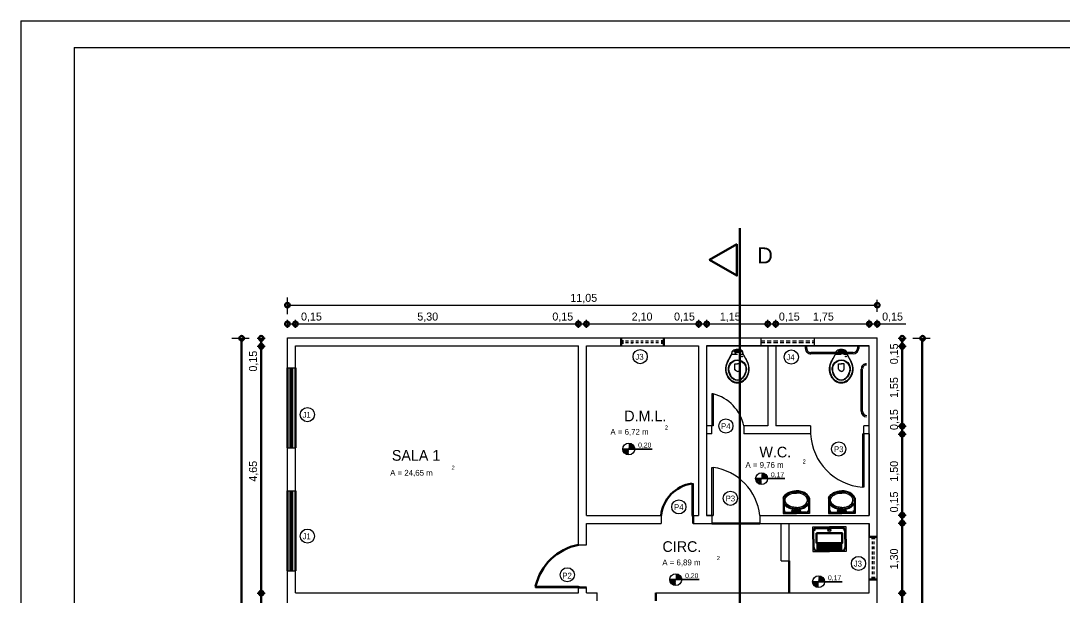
# Model space of a CAD drawing. Header units: millimetres. Extents: x 316 to 429, y 133 to 186.
# Drawn here: x 315.6 to 354.69, y 164.21 to 185.83 of the extents above; entities that cross this region are included whole.
import ezdxf

# ---------------------------------------------------------------- set-up
doc = ezdxf.new("R2010")
doc.units = ezdxf.units.MM
doc.linetypes.add('ACAD_ISO04W100', pattern=[30, 24, -3, 0, -3])
doc.layers.add('situacao', color=7, linetype='Continuous')
doc.layers.add('SOCIAL', color=7, linetype='Continuous')

msp = doc.modelspace()

# ---------------------------------------------------------------- hatches: boundary and pattern name
h = msp.add_hatch()
h.set_pattern_fill('AR-SAND', color=5, scale=0.000336, style=0)
h.set_pattern_definition([(37.5, (-231.929867, 25.737104), (-0.00053761052, 0.01644428477), [0, -0.012972288, 0, -0.01450848, 0, -0.0138684]), (7.5, (-231.929867, 25.737104), (0.0151039823, 0.0240853234), [0, -0.006998208, 0, -0.011692128, 0, -0.00448056]), (327.5, (-231.940364, 25.737104), (0.02657734364, 4.82894e-05), [0, -0.0042672, 0, -0.01536192, 0, -0.02005584]), (317.5, (-231.940364, 25.737104), (0.0256554968, 0.0074904253), [0, -0.0021336, 0, -0.010070592, 0, -0.01152144])])
h.paths.add_polyline_path([(338.155, 169.764, 0.414214), (338.378, 169.541), (338.378, 169.764)])
h.paths.add_polyline_path([(338.378, 169.988), (338.378, 169.764), (338.601, 169.764, 0.414214)])
h = msp.add_hatch()
h.set_pattern_fill('AR-SAND', scale=0.000504, style=0)
h.set_pattern_definition([(37.5, (-231.929867, 25.737104), (-0.0008064158, 0.02466642716), [0, -0.019458432, 0, -0.02176272, 0, -0.0208026]), (7.5, (-231.929867, 25.737104), (0.0226559735, 0.036127985), [0, -0.010497312, 0, -0.017538192, 0, -0.00672084]), (327.5, (-231.945613, 25.737104), (0.03986601546, 7.24341e-05), [0, -0.0064008, 0, -0.02304288, 0, -0.03008376]), (317.5, (-231.945613, 25.737104), (0.0384832452, 0.0112356379), [0, -0.0032004, 0, -0.015105888, 0, -0.01728216])])
h.paths.add_polyline_path([(338.155, 169.764, 0.414214), (338.378, 169.541), (338.378, 169.764)])
h.paths.add_polyline_path([(338.378, 169.988), (338.378, 169.764), (338.601, 169.764, 0.414214)])
h = msp.add_hatch()
h.set_pattern_fill('AR-SAND', scale=0.00504, style=0)
h.set_pattern_definition([(37.5, (-231.92987, 25.7371), (-0.00806416, 0.24666427), [0, -0.19458432, 0, -0.2176272, 0, -0.208026]), (7.5, (-231.92987, 25.7371), (0.22655973, 0.36127985), [0, -0.10497312, 0, -0.17538192, 0, -0.0672084]), (327.5, (-232.08733, 25.7371), (0.398660155, 0.00072434), [0, -0.064008, 0, -0.2304288, 0, -0.3008376]), (317.5, (-232.08733, 25.7371), (0.38483245, 0.11235638), [0, -0.032004, 0, -0.15105888, 0, -0.1728216])])
h.paths.add_polyline_path([(338.155, 169.764, 0.414214), (338.378, 169.541), (338.378, 169.764)])
h.paths.add_polyline_path([(338.378, 169.988), (338.378, 169.764), (338.601, 169.764, 0.414214)])
h = msp.add_hatch()
h.set_pattern_fill('AR-SAND', color=5, scale=0.000336, angle=360, style=0)
h.set_pattern_definition([(37.5, (-226.95371, 24.62561), (-0.00053761052, 0.01644428477), [0, -0.012972288, 0, -0.01450848, 0, -0.0138684]), (7.5, (-226.95371, 24.62561), (0.0151039823, 0.0240853234), [0, -0.006998208, 0, -0.011692128, 0, -0.00448056]), (327.5, (-226.964207, 24.62561), (0.02657734364, 4.82894e-05), [0, -0.0042672, 0, -0.01536192, 0, -0.02005584]), (317.5, (-226.964207, 24.62561), (0.0256554968, 0.0074904253), [0, -0.0021336, 0, -0.010070592, 0, -0.01152144])])
h.paths.add_polyline_path([(343.131, 168.653, 0.414214), (343.354, 168.429), (343.354, 168.653)])
h.paths.add_polyline_path([(343.354, 168.876), (343.354, 168.653), (343.578, 168.653, 0.414214)])
h = msp.add_hatch()
h.set_pattern_fill('AR-SAND', scale=0.000504, angle=360, style=0)
h.set_pattern_definition([(37.5, (-226.95371, 24.62561), (-0.0008064158, 0.02466642716), [0, -0.019458432, 0, -0.02176272, 0, -0.0208026]), (7.5, (-226.95371, 24.62561), (0.0226559735, 0.036127985), [0, -0.010497312, 0, -0.017538192, 0, -0.00672084]), (327.5, (-226.969456, 24.62561), (0.03986601546, 7.24341e-05), [0, -0.0064008, 0, -0.02304288, 0, -0.03008376]), (317.5, (-226.969456, 24.62561), (0.0384832452, 0.0112356379), [0, -0.0032004, 0, -0.015105888, 0, -0.01728216])])
h.paths.add_polyline_path([(343.131, 168.653, 0.414214), (343.354, 168.429), (343.354, 168.653)])
h.paths.add_polyline_path([(343.354, 168.876), (343.354, 168.653), (343.578, 168.653, 0.414214)])
h = msp.add_hatch()
h.set_pattern_fill('AR-SAND', scale=0.00504, angle=360, style=0)
h.set_pattern_definition([(37.5, (-226.9537, 24.6256), (-0.00806416, 0.24666427), [0, -0.19458432, 0, -0.2176272, 0, -0.208026]), (7.5, (-226.9537, 24.6256), (0.22655973, 0.36127985), [0, -0.10497312, 0, -0.17538192, 0, -0.0672084]), (327.5, (-227.11117, 24.6256), (0.398660155, 0.00072434), [0, -0.064008, 0, -0.2304288, 0, -0.3008376]), (317.5, (-227.11117, 24.6256), (0.38483245, 0.11235638), [0, -0.032004, 0, -0.15105888, 0, -0.1728216])])
h.paths.add_polyline_path([(343.131, 168.653, 0.414214), (343.354, 168.429), (343.354, 168.653)])
h.paths.add_polyline_path([(343.354, 168.876), (343.354, 168.653), (343.578, 168.653, 0.414214)])
h = msp.add_hatch()
h.set_pattern_fill('AR-SAND', scale=0.00504, style=0)
h.set_pattern_definition([(37.5, (-230.16852, 20.83887), (-0.00806416, 0.24666427), [0, -0.19458432, 0, -0.2176272, 0, -0.208026]), (7.5, (-230.16852, 20.83887), (0.22655973, 0.36127985), [0, -0.10497312, 0, -0.17538192, 0, -0.0672084]), (327.5, (-230.32598, 20.83887), (0.398660155, 0.00072434), [0, -0.064008, 0, -0.2304288, 0, -0.3008376]), (317.5, (-230.326, 20.83887), (0.38483245, 0.11235638), [0, -0.032004, 0, -0.15105888, 0, -0.1728216])])
h.paths.add_polyline_path([(339.916, 164.866, 0.414214), (340.139, 164.643), (340.139, 164.866)])
h.paths.add_polyline_path([(340.139, 165.089), (340.139, 164.866), (340.363, 164.866, 0.414214)])
h = msp.add_hatch()
h.set_pattern_fill('AR-SAND', scale=0.000504, style=0)
h.set_pattern_definition([(37.5, (-230.168525, 20.838873), (-0.0008064158, 0.02466642716), [0, -0.019458432, 0, -0.02176272, 0, -0.0208026]), (7.5, (-230.168525, 20.838873), (0.0226559735, 0.036127985), [0, -0.010497312, 0, -0.017538192, 0, -0.00672084]), (327.5, (-230.18427, 20.838873), (0.03986601546, 7.24341e-05), [0, -0.0064008, 0, -0.02304288, 0, -0.03008376]), (317.5, (-230.18427, 20.838873), (0.0384832452, 0.0112356379), [0, -0.0032004, 0, -0.015105888, 0, -0.01728216])])
h.paths.add_polyline_path([(339.916, 164.866, 0.414214), (340.139, 164.643), (340.139, 164.866)])
h.paths.add_polyline_path([(340.139, 165.089), (340.139, 164.866), (340.363, 164.866, 0.414214)])
h = msp.add_hatch()
h.set_pattern_fill('AR-SAND', color=5, scale=0.000336, style=0)
h.set_pattern_definition([(37.5, (-230.168525, 20.838873), (-0.00053761052, 0.01644428477), [0, -0.012972288, 0, -0.01450848, 0, -0.0138684]), (7.5, (-230.168525, 20.838873), (0.0151039823, 0.0240853234), [0, -0.006998208, 0, -0.011692128, 0, -0.00448056]), (327.5, (-230.179022, 20.838873), (0.02657734364, 4.82894e-05), [0, -0.0042672, 0, -0.01536192, 0, -0.02005584]), (317.5, (-230.179022, 20.838873), (0.0256554968, 0.0074904253), [0, -0.0021336, 0, -0.010070592, 0, -0.01152144])])
h.paths.add_polyline_path([(339.916, 164.866, 0.414214), (340.139, 164.643), (340.139, 164.866)])
h.paths.add_polyline_path([(340.139, 165.089), (340.139, 164.866), (340.363, 164.866, 0.414214)])
h = msp.add_hatch()
h.set_pattern_fill('AR-SAND', color=5, scale=0.000336, style=0)
h.set_pattern_definition([(37.5, (-224.81557, 20.760406), (-0.00053761052, 0.01644428477), [0, -0.012972288, 0, -0.01450848, 0, -0.0138684]), (7.5, (-224.81557, 20.760406), (0.0151039823, 0.0240853234), [0, -0.006998208, 0, -0.011692128, 0, -0.00448056]), (327.5, (-224.826067, 20.760406), (0.02657734364, 4.82894e-05), [0, -0.0042672, 0, -0.01536192, 0, -0.02005584]), (317.5, (-224.826067, 20.760406), (0.0256554968, 0.0074904253), [0, -0.0021336, 0, -0.010070592, 0, -0.01152144])])
h.paths.add_polyline_path([(345.269, 164.788, 0.414214), (345.492, 164.564), (345.492, 164.788)])
h.paths.add_polyline_path([(345.492, 165.011), (345.492, 164.788), (345.716, 164.788, 0.414214)])
h = msp.add_hatch()
h.set_pattern_fill('AR-SAND', scale=0.000504, style=0)
h.set_pattern_definition([(37.5, (-224.81557, 20.760406), (-0.0008064158, 0.02466642716), [0, -0.019458432, 0, -0.02176272, 0, -0.0208026]), (7.5, (-224.81557, 20.760406), (0.0226559735, 0.036127985), [0, -0.010497312, 0, -0.017538192, 0, -0.00672084]), (327.5, (-224.831316, 20.760406), (0.03986601546, 7.24341e-05), [0, -0.0064008, 0, -0.02304288, 0, -0.03008376]), (317.5, (-224.831316, 20.760406), (0.0384832452, 0.0112356379), [0, -0.0032004, 0, -0.015105888, 0, -0.01728216])])
h.paths.add_polyline_path([(345.269, 164.788, 0.414214), (345.492, 164.564), (345.492, 164.788)])
h.paths.add_polyline_path([(345.492, 165.011), (345.492, 164.788), (345.716, 164.788, 0.414214)])
h = msp.add_hatch()
h.set_pattern_fill('AR-SAND', scale=0.00504, style=0)
h.set_pattern_definition([(37.5, (-224.81557, 20.7604), (-0.00806416, 0.24666427), [0, -0.19458432, 0, -0.2176272, 0, -0.208026]), (7.5, (-224.81557, 20.7604), (0.22655973, 0.36127985), [0, -0.10497312, 0, -0.17538192, 0, -0.0672084]), (327.5, (-224.97303, 20.7604), (0.398660155, 0.00072434), [0, -0.064008, 0, -0.2304288, 0, -0.3008376]), (317.5, (-224.97303, 20.7604), (0.38483245, 0.11235638), [0, -0.032004, 0, -0.15105888, 0, -0.1728216])])
h.paths.add_polyline_path([(345.269, 164.788, 0.414214), (345.492, 164.564), (345.492, 164.788)])
h.paths.add_polyline_path([(345.492, 165.011), (345.492, 164.788), (345.716, 164.788, 0.414214)])

# ---------------------------------------------------------------- linework, layer by layer
at = {"color": 6, "linetype": 'Continuous', "lineweight": 70}
msp.add_line((342.536, 175.705), (342.536, 178.044), dxfattribs=at)
at = {"color": 1, "linetype": 'ACAD_ISO04W100', "lineweight": 100}
msp.add_line((342.536, 175.705), (342.536, 142.815), dxfattribs=at)
at = {"color": 1}
for p, q in [((325.59, 174.826), (325.59, 175.452)), ((325.59, 175.161), (336.79, 175.161)), ((336.79, 175.161), (347.69, 175.161)), ((347.69, 174.907), (347.69, 175.36)), ((325.59, 174.305), (325.59, 174.605)), ((325.59, 174.455), (336.79, 174.455)), ((325.89, 174.305), (325.89, 174.605)), ((336.49, 174.305), (336.49, 174.605)), ((336.79, 174.305), (336.79, 174.605)), ((336.79, 174.455), (348.756, 174.455)), ((341, 174.305), (341, 174.605)), ((341.3, 174.305), (341.3, 174.605)), ((343.585, 174.305), (343.585, 174.605)), ((343.885, 174.305), (343.885, 174.605)), ((347.39, 174.305), (347.39, 174.605)), ((347.69, 174.305), (347.69, 174.605)), ((323.511, 173.917), (324.155, 173.917)), ((324.458, 173.917), (324.758, 173.917)), ((324.458, 173.617), (324.758, 173.617)), ((344.999, 173.537), (344.999, 173.633)), ((345.049, 173.537), (345.049, 173.633)), ((346.949, 173.633), (346.949, 173.537)), ((346.999, 173.633), (346.999, 173.537)), ((347.69, 171.573), (347.69, 173.933)), ((348.474, 173.917), (348.774, 173.917)), ((348.474, 173.617), (348.774, 173.617)), ((349.025, 173.917), (349.669, 173.917)), ((346.783, 173.387), (345.199, 173.387)), ((346.783, 173.337), (345.199, 173.337)), ((347.092, 171.182), (347.092, 172.766)), ((347.142, 171.182), (347.142, 172.766)), ((348.474, 170.62), (348.774, 170.62)), ((348.474, 170.32), (348.774, 170.32)), ((344.159, 167.918), (344.159, 167.345)), ((344.163, 167.918), (344.163, 167.345)), ((344.192, 167.918), (344.192, 167.459)), ((344.196, 167.918), (344.196, 167.459)), ((345.114, 167.918), (345.114, 167.459)), ((345.118, 167.918), (345.118, 167.459)), ((345.147, 167.918), (345.147, 167.345)), ((345.151, 167.918), (345.151, 167.345)), ((345.865, 167.918), (345.865, 167.345)), ((345.868, 167.918), (345.868, 167.345)), ((345.897, 167.918), (345.897, 167.459)), ((345.901, 167.918), (345.901, 167.459)), ((346.819, 167.918), (346.819, 167.459)), ((346.823, 167.918), (346.823, 167.459)), ((346.852, 167.918), (346.852, 167.345)), ((346.856, 167.918), (346.856, 167.345)), ((344.159, 167.345), (344.655, 167.345)), ((344.163, 167.345), (344.659, 167.345)), ((344.274, 167.394), (344.655, 167.394)), ((344.274, 167.377), (344.655, 167.377)), ((344.274, 167.361), (344.655, 167.361)), ((344.278, 167.394), (344.659, 167.394)), ((344.278, 167.378), (344.659, 167.378)), ((344.278, 167.361), (344.659, 167.361)), ((345.032, 167.394), (344.651, 167.394)), ((345.032, 167.377), (344.651, 167.377)), ((345.032, 167.361), (344.651, 167.361)), ((345.147, 167.345), (344.651, 167.345)), ((345.036, 167.394), (344.655, 167.394)), ((345.036, 167.378), (344.655, 167.378)), ((345.036, 167.361), (344.655, 167.361)), ((345.151, 167.345), (344.655, 167.345)), ((345.865, 167.345), (346.36, 167.345)), ((345.868, 167.345), (346.364, 167.345)), ((345.979, 167.394), (346.36, 167.394)), ((345.979, 167.377), (346.36, 167.377)), ((345.979, 167.361), (346.36, 167.361)), ((345.983, 167.394), (346.364, 167.394)), ((345.983, 167.378), (346.364, 167.378)), ((345.983, 167.361), (346.364, 167.361)), ((346.738, 167.394), (346.357, 167.394)), ((346.738, 167.377), (346.357, 167.377)), ((346.738, 167.361), (346.357, 167.361)), ((346.852, 167.345), (346.357, 167.345)), ((346.741, 167.394), (346.36, 167.394)), ((346.741, 167.378), (346.36, 167.378)), ((346.741, 167.361), (346.36, 167.361)), ((346.856, 167.345), (346.36, 167.345)), ((348.474, 167.284), (348.774, 167.284)), ((348.474, 166.984), (348.774, 166.984)), ((345.272, 166.384), (345.272, 166.846)), ((345.272, 166.846), (345.899, 166.846)), ((345.276, 166.384), (345.276, 166.846)), ((345.276, 166.846), (345.903, 166.846)), ((345.313, 166.382), (345.313, 166.701)), ((345.318, 166.384), (345.318, 166.701)), ((345.417, 166.825), (345.899, 166.825)), ((345.417, 166.804), (345.899, 166.804)), ((345.417, 166.783), (345.899, 166.783)), ((345.422, 166.825), (345.903, 166.825)), ((345.422, 166.804), (345.903, 166.804)), ((345.422, 166.783), (345.903, 166.783)), ((346.521, 166.846), (345.894, 166.846)), ((346.376, 166.825), (345.894, 166.825)), ((346.376, 166.804), (345.894, 166.804)), ((346.376, 166.783), (345.894, 166.783)), ((346.526, 166.846), (345.899, 166.846)), ((346.381, 166.825), (345.899, 166.825)), ((346.381, 166.804), (345.899, 166.804)), ((346.381, 166.783), (345.899, 166.783)), ((346.48, 166.384), (346.48, 166.701)), ((346.484, 166.382), (346.484, 166.701)), ((346.521, 166.384), (346.521, 166.846)), ((346.526, 166.384), (346.526, 166.846)), ((345.272, 166.384), (345.272, 165.922)), ((345.276, 166.384), (345.276, 165.922)), ((345.313, 166.385), (345.313, 166.067)), ((345.318, 166.384), (345.318, 166.067)), ((345.417, 166.186), (345.899, 166.186)), ((345.417, 166.159), (345.899, 166.159)), ((345.422, 166.186), (345.903, 166.186)), ((345.422, 166.159), (345.903, 166.159)), ((346.376, 166.186), (345.894, 166.186)), ((346.376, 166.159), (345.894, 166.159)), ((346.381, 166.159), (345.899, 166.159)), ((346.48, 166.384), (346.48, 166.067)), ((346.484, 166.385), (346.484, 166.067)), ((346.521, 166.384), (346.521, 165.922)), ((346.526, 166.384), (346.526, 165.922)), ((345.272, 165.922), (345.899, 165.922)), ((345.276, 165.922), (345.903, 165.922)), ((345.417, 166.126), (345.899, 166.126)), ((345.417, 166.1), (345.899, 166.1)), ((345.417, 166.07), (345.899, 166.07)), ((345.417, 166.043), (345.899, 166.043)), ((345.417, 166.011), (345.899, 166.011)), ((345.417, 165.984), (345.899, 165.984)), ((345.417, 165.963), (345.899, 165.963)), ((345.417, 165.942), (345.899, 165.942)), ((345.422, 166.127), (345.903, 166.127)), ((345.422, 166.1), (345.903, 166.1)), ((345.422, 166.07), (345.903, 166.07)), ((345.422, 166.043), (345.903, 166.043)), ((345.422, 166.011), (345.903, 166.011)), ((345.422, 165.984), (345.903, 165.984)), ((345.422, 165.963), (345.903, 165.963)), ((345.422, 165.942), (345.903, 165.942)), ((346.376, 166.126), (345.894, 166.126)), ((346.376, 166.1), (345.894, 166.1)), ((346.376, 166.07), (345.894, 166.07)), ((346.376, 166.043), (345.894, 166.043)), ((346.376, 166.011), (345.894, 166.011)), ((346.376, 165.984), (345.894, 165.984)), ((346.376, 165.963), (345.894, 165.963)), ((346.376, 165.942), (345.894, 165.942)), ((346.521, 165.922), (345.894, 165.922)), ((346.381, 166.1), (345.899, 166.1)), ((346.381, 166.043), (345.899, 166.043)), ((346.381, 165.984), (345.899, 165.984)), ((346.381, 165.963), (345.899, 165.963)), ((346.381, 165.942), (345.899, 165.942)), ((346.526, 165.922), (345.899, 165.922)), ((324.458, 164.358), (324.758, 164.358)), ((348.474, 164.358), (348.774, 164.358))]:
    msp.add_line(p, q, dxfattribs=at)
at = {"color": 1, "linetype": 'Continuous', "lineweight": 100}
for p, q in [((323.864, 173.917), (323.864, 144.973)), ((324.608, 173.917), (324.608, 144.973)), ((348.624, 173.917), (348.624, 144.973)), ((349.378, 173.917), (349.378, 144.973)), ((325.59, 172.813), (325.59, 169.813)), ((325.89, 172.813), (325.89, 169.813)), ((325.59, 168.193), (325.59, 165.193)), ((325.89, 168.193), (325.89, 165.193)), ((341.49, 166.973), (343.29, 166.973)), ((344.39, 165.573), (344.39, 164.373))]:
    msp.add_line(p, q, dxfattribs=at)
at = {"color": 5}
for p, q in [((325.59, 173.933), (338.09, 173.933)), ((325.59, 172.813), (325.59, 173.933)), ((325.89, 172.813), (325.89, 173.633)), ((325.89, 173.633), (336.49, 173.633)), ((325.89, 172.813), (325.89, 173.633)), ((336.49, 173.063), (336.49, 173.633)), ((336.49, 166.173), (336.49, 173.633)), ((336.79, 173.063), (336.79, 173.633)), ((336.79, 173.633), (338.09, 173.633)), ((336.79, 167.273), (336.79, 173.633)), ((338.09, 173.933), (347.69, 173.933)), ((338.09, 173.633), (340.99, 173.633)), ((340.99, 173.633), (340.99, 170.333)), ((347.39, 173.633), (341.29, 173.633)), ((343.59, 173.633), (341.29, 173.633)), ((341.29, 173.633), (341.29, 170.333)), ((341.29, 173.633), (347.39, 173.633)), ((343.33, 173.933), (343.33, 173.633)), ((345.33, 173.933), (345.33, 173.633)), ((347.39, 167.273), (347.39, 173.633)), ((347.69, 167.573), (347.69, 173.933)), ((325.59, 172.813), (325.89, 172.813)), ((340.99, 170.333), (340.99, 167.273)), ((341.29, 170.333), (341.29, 167.273)), ((347.39, 170.333), (347.39, 167.273)), ((325.59, 169.813), (325.89, 169.813)), ((325.59, 168.193), (325.59, 169.813)), ((325.89, 168.193), (325.89, 169.813)), ((347.69, 166.473), (347.69, 169.315)), ((336.49, 168.418), (336.49, 169.163)), ((336.79, 168.418), (336.79, 169.163)), ((325.59, 168.193), (325.89, 168.193)), ((347.39, 167.273), (347.39, 167.573)), ((336.79, 167.273), (339.59, 167.273)), ((336.79, 166.973), (339.59, 166.973)), ((336.79, 166.173), (336.79, 166.973)), ((339.59, 167.273), (339.59, 166.973)), ((340.79, 167.273), (340.99, 167.273)), ((340.79, 166.973), (341.49, 166.973)), ((341.49, 167.273), (341.29, 167.273)), ((341.29, 167.273), (341.49, 167.273)), ((341.29, 167.273), (341.54, 167.273)), ((341.49, 167.273), (341.49, 166.973)), ((343.29, 167.273), (343.29, 166.973)), ((343.29, 167.273), (347.39, 167.273)), ((343.29, 166.973), (344.39, 166.973)), ((344.39, 166.973), (347.39, 166.973)), ((347.39, 166.473), (347.39, 166.973)), ((347.39, 166.473), (347.39, 166.973)), ((347.39, 166.973), (347.39, 166.473)), ((347.39, 166.473), (347.39, 166.973)), ((336.49, 166.173), (336.79, 166.173)), ((347.39, 164.661), (347.39, 166.473)), ((347.69, 164.661), (347.69, 166.473)), ((325.59, 165.193), (325.89, 165.193)), ((325.59, 163.263), (325.59, 165.193)), ((325.89, 164.373), (325.89, 165.193)), ((336.49, 164.373), (336.49, 164.573)), ((336.49, 164.373), (336.49, 164.573)), ((336.79, 164.373), (336.79, 164.573)), ((336.79, 164.373), (336.79, 164.573)), ((347.39, 164.373), (347.39, 164.873)), ((347.39, 164.373), (347.39, 164.873)), ((347.69, 163.473), (347.69, 164.873)), ((325.89, 164.373), (336.49, 164.373)), ((327.825, 164.373), (328.488, 164.373)), ((328.88, 164.373), (329.573, 164.373)), ((329.79, 164.373), (330.628, 164.373)), ((332.104, 164.373), (332.767, 164.373)), ((333.159, 164.373), (333.852, 164.373)), ((334.244, 164.373), (334.967, 164.373)), ((335.359, 164.373), (336.052, 164.373)), ((336.443, 164.373), (336.49, 164.373)), ((336.79, 164.373), (337.19, 164.373)), ((336.79, 164.373), (337.19, 164.373)), ((337.19, 164.073), (337.19, 164.373)), ((339.39, 164.373), (344.09, 164.373)), ((339.39, 164.373), (344.09, 164.373)), ((344.09, 164.373), (347.39, 164.373)), ((344.39, 164.373), (347.39, 164.373))]:
    msp.add_line(p, q, dxfattribs=at)
at = {"color": 3, "linetype": 'Continuous', "lineweight": 100}
for p, q in [((338.09, 173.633), (338.09, 173.933)), ((338.09, 173.813), (338.178, 173.813)), ((338.09, 173.753), (338.178, 173.753)), ((339.69, 173.813), (339.596, 173.813)), ((339.69, 173.753), (339.596, 173.753)), ((339.69, 173.633), (339.69, 173.933)), ((325.71, 172.813), (325.71, 169.813)), ((325.77, 172.813), (325.77, 169.813)), ((325.71, 168.193), (325.71, 165.193)), ((325.77, 168.193), (325.77, 165.193)), ((340.74, 167.273), (340.79, 167.273)), ((347.39, 166.473), (347.69, 166.473)), ((347.51, 166.473), (347.51, 166.385)), ((347.57, 166.473), (347.57, 166.385)), ((347.51, 164.873), (347.51, 164.967)), ((347.57, 164.873), (347.57, 164.967)), ((336.49, 164.573), (336.49, 164.623)), ((347.39, 164.873), (347.69, 164.873))]:
    msp.add_line(p, q, dxfattribs=at)
at = {"color": 3}
for p, q in [((338.368, 173.813), (338.263, 173.813)), ((338.368, 173.753), (338.263, 173.753)), ((338.558, 173.813), (338.453, 173.813)), ((338.53, 173.753), (338.453, 173.753)), ((338.453, 173.753), (338.53, 173.753)), ((338.558, 173.753), (338.453, 173.753)), ((338.749, 173.813), (338.644, 173.813)), ((338.749, 173.753), (338.644, 173.753)), ((338.924, 173.753), (338.83, 173.753)), ((338.924, 173.813), (338.834, 173.813)), ((338.924, 173.753), (338.834, 173.753)), ((339.115, 173.813), (339.009, 173.813)), ((339.115, 173.753), (339.009, 173.753)), ((339.115, 173.753), (339.009, 173.753)), ((339.305, 173.813), (339.2, 173.813)), ((339.305, 173.753), (339.2, 173.753)), ((339.305, 173.753), (339.2, 173.753)), ((339.49, 173.813), (339.39, 173.813)), ((339.49, 173.753), (339.39, 173.753)), ((339.49, 173.753), (339.39, 173.753)), ((343.482, 173.813), (343.33, 173.813)), ((343.482, 173.753), (343.33, 173.753)), ((343.717, 173.813), (343.569, 173.813)), ((343.717, 173.753), (343.569, 173.753)), ((343.961, 173.813), (343.803, 173.813)), ((343.961, 173.753), (343.803, 173.753)), ((344.195, 173.813), (344.047, 173.813)), ((344.195, 173.753), (344.047, 173.753)), ((344.425, 173.813), (344.281, 173.813)), ((344.425, 173.753), (344.281, 173.753)), ((344.659, 173.813), (344.511, 173.813)), ((344.659, 173.753), (344.511, 173.753)), ((344.932, 173.813), (344.745, 173.813)), ((344.932, 173.753), (344.745, 173.753)), ((345.166, 173.813), (345.018, 173.813)), ((345.166, 173.753), (345.018, 173.753)), ((345.33, 173.813), (345.252, 173.813)), ((345.33, 173.753), (345.252, 173.753)), ((341.54, 171.833), (341.49, 171.833)), ((341.49, 171.833), (341.49, 170.633)), ((341.54, 171.833), (341.54, 170.633)), ((341.54, 170.633), (341.49, 170.633)), ((347.14, 170.333), (347.19, 170.333)), ((347.14, 170.333), (347.14, 168.333)), ((347.19, 170.333), (347.19, 168.333)), ((341.49, 167.273), (341.49, 169.073)), ((341.49, 169.073), (341.54, 169.073)), ((341.54, 169.073), (341.54, 167.273)), ((340.74, 168.473), (340.74, 167.273)), ((340.74, 168.473), (340.79, 168.473)), ((340.79, 168.473), (340.79, 167.273)), ((347.19, 168.333), (347.14, 168.333)), ((341.54, 167.273), (341.49, 167.273)), ((347.51, 166.195), (347.51, 166.3)), ((347.57, 166.195), (347.57, 166.3)), ((347.51, 166.033), (347.51, 166.11)), ((347.51, 166.11), (347.51, 166.033)), ((347.51, 166.005), (347.51, 166.11)), ((347.51, 165.814), (347.51, 165.919)), ((347.57, 166.005), (347.57, 166.11)), ((347.57, 165.814), (347.57, 165.919)), ((347.51, 165.639), (347.51, 165.733)), ((347.51, 165.639), (347.51, 165.729)), ((347.51, 165.448), (347.51, 165.554)), ((347.51, 165.448), (347.51, 165.554)), ((347.51, 165.258), (347.51, 165.363)), ((347.51, 165.258), (347.51, 165.363)), ((347.57, 165.639), (347.57, 165.729)), ((347.57, 165.448), (347.57, 165.554)), ((347.57, 165.258), (347.57, 165.363)), ((347.51, 165.072), (347.51, 165.173)), ((347.51, 165.072), (347.51, 165.173)), ((347.57, 165.072), (347.57, 165.173)), ((334.89, 164.573), (334.89, 164.623)), ((334.89, 164.623), (336.49, 164.623)), ((334.89, 164.573), (336.49, 164.573))]:
    msp.add_line(p, q, dxfattribs=at)
at = {"color": 7}
for p, q in [((343.59, 173.633), (343.59, 170.633)), ((343.89, 173.633), (343.89, 170.633)), ((341.49, 170.633), (341.29, 170.633)), ((341.49, 170.333), (341.49, 170.633)), ((342.69, 170.633), (342.69, 170.333)), ((343.59, 170.633), (342.69, 170.633)), ((345.19, 170.633), (343.89, 170.633)), ((345.19, 170.633), (345.19, 170.333)), ((347.19, 170.333), (347.19, 170.633)), ((347.39, 170.633), (347.19, 170.633)), ((341.49, 170.333), (341.29, 170.333)), ((345.19, 170.333), (342.69, 170.333)), ((347.39, 170.333), (347.19, 170.333)), ((344.09, 165.773), (344.09, 166.973)), ((344.39, 165.773), (344.39, 166.973)), ((344.09, 165.573), (344.09, 165.773)), ((344.39, 165.573), (344.39, 165.773)), ((344.09, 165.573), (344.39, 165.573))]:
    msp.add_line(p, q, dxfattribs=at)
at = {"color": 4}
for p, q in [((339.255, 169.764), (338.155, 169.764)), ((338.378, 169.764), (339.255, 169.764)), ((344.231, 168.653), (343.131, 168.653)), ((343.354, 168.653), (344.231, 168.653)), ((341.016, 164.866), (339.916, 164.866)), ((340.139, 164.866), (341.016, 164.866)), ((346.369, 164.788), (345.269, 164.788)), ((345.492, 164.788), (346.369, 164.788))]:
    msp.add_line(p, q, dxfattribs=at)
at = {"color": 5, "linetype": 'Continuous', "lineweight": 100}
for p, q in [((340.79, 167.273), (340.79, 166.973)), ((336.49, 164.573), (336.79, 164.573)), ((339.39, 164.073), (339.39, 164.373))]:
    msp.add_line(p, q, dxfattribs=at)
at = {"color": 6, "lineweight": 50}
msp.add_lwpolyline([(342.432, 177.455), (341.405, 176.862), (342.432, 176.27)], close=True, dxfattribs=at)
at = {"color": 1}
for points in [[(344.159, 167.918, -0.078875), (344.193, 167.993, -0.107173), (344.314, 168.11, -0.07848), (344.467, 168.175, -0.065816), (344.655, 168.196, -0.000099), (344.655, 168.196, -0.000099)], [(344.163, 167.918, -0.078875), (344.197, 167.993, -0.107173), (344.317, 168.11, -0.07848), (344.471, 168.175, -0.065816), (344.658, 168.196, -0.000099), (344.659, 168.196, -0.000099)], [(344.191, 167.909, -0.078875), (344.221, 167.975, -0.107173), (344.331, 168.082, -0.07848), (344.475, 168.143, -0.065816), (344.654, 168.163, -0.000321), (344.655, 168.163, -0.000321)], [(344.195, 167.909, -0.078875), (344.224, 167.975, -0.107173), (344.335, 168.082, -0.07848), (344.478, 168.143, -0.065816), (344.658, 168.163, -0.000321), (344.659, 168.163, -0.000321)], [(344.655, 167.573, -0.004548), (344.643, 167.573, -0.065816), (344.478, 167.598, -0.07848), (344.35, 167.658, -0.107173), (344.258, 167.754, -0.142853), (344.232, 167.851, -0.142853), (344.262, 167.947, -0.107173), (344.357, 168.04, -0.07848), (344.487, 168.095, -0.065816), (344.653, 168.114, -0.000695), (344.655, 168.114, -0.000695)], [(344.659, 167.573, -0.004548), (344.647, 167.573, -0.065816), (344.481, 167.598, -0.07848), (344.354, 167.658, -0.107173), (344.262, 167.754, -0.142853), (344.235, 167.851, -0.142853), (344.265, 167.947, -0.107173), (344.361, 168.04, -0.07848), (344.49, 168.095, -0.065816), (344.657, 168.114, -0.000695), (344.659, 168.114, -0.000695)], [(345.147, 167.918, 0.078875), (345.113, 167.993, 0.107173), (344.992, 168.11, 0.07848), (344.839, 168.175, 0.065816), (344.652, 168.196, 0.000099), (344.651, 168.196, 0.000099)], [(345.115, 167.909, 0.078875), (345.085, 167.975, 0.107173), (344.975, 168.082, 0.07848), (344.831, 168.143, 0.065816), (344.652, 168.163, 0.000321), (344.651, 168.163, 0.000321)], [(344.651, 167.573, 0.004548), (344.663, 167.573, 0.065816), (344.828, 167.598, 0.07848), (344.956, 167.658, 0.107173), (345.048, 167.754, 0.142853), (345.074, 167.851, 0.142853), (345.044, 167.947, 0.107173), (344.949, 168.04, 0.07848), (344.819, 168.095, 0.065816), (344.653, 168.114, 0.000695), (344.651, 168.114, 0.000695)], [(345.151, 167.918, 0.078875), (345.116, 167.993, 0.107173), (344.996, 168.11, 0.07848), (344.843, 168.175, 0.065816), (344.655, 168.196, 0.000099), (344.655, 168.196, 0.000099)], [(345.119, 167.909, 0.078875), (345.089, 167.975, 0.107173), (344.979, 168.082, 0.07848), (344.835, 168.143, 0.065816), (344.656, 168.163, 0.000321), (344.655, 168.163, 0.000321)], [(344.655, 167.573, 0.004548), (344.667, 167.573, 0.065816), (344.832, 167.598, 0.07848), (344.96, 167.658, 0.107173), (345.052, 167.754, 0.142853), (345.078, 167.851, 0.142853), (345.048, 167.947, 0.107173), (344.953, 168.04, 0.07848), (344.823, 168.095, 0.065816), (344.657, 168.114, 0.000695), (344.655, 168.114, 0.000695)], [(345.865, 167.918, -0.078875), (345.899, 167.993, -0.107173), (346.019, 168.11, -0.07848), (346.172, 168.175, -0.065816), (346.36, 168.196, -0.000099), (346.36, 168.196, -0.000099)], [(345.868, 167.918, -0.078875), (345.902, 167.993, -0.107173), (346.023, 168.11, -0.07848), (346.176, 168.175, -0.065816), (346.364, 168.196, -0.000099), (346.364, 168.196, -0.000099)], [(345.896, 167.909, -0.078875), (345.926, 167.975, -0.107173), (346.036, 168.082, -0.07848), (346.18, 168.143, -0.065816), (346.359, 168.163, -0.000321), (346.36, 168.163, -0.000321)], [(345.9, 167.909, -0.078875), (345.93, 167.975, -0.107173), (346.04, 168.082, -0.07848), (346.184, 168.143, -0.065816), (346.363, 168.163, -0.000321), (346.364, 168.163, -0.000321)], [(346.36, 167.573, -0.004548), (346.349, 167.573, -0.065816), (346.183, 167.598, -0.07848), (346.056, 167.658, -0.107173), (345.963, 167.754, -0.142853), (345.937, 167.851, -0.142853), (345.967, 167.947, -0.107173), (346.062, 168.04, -0.07848), (346.192, 168.095, -0.065816), (346.358, 168.114, -0.000695), (346.36, 168.114, -0.000695)], [(346.364, 167.573, -0.004548), (346.352, 167.573, -0.065816), (346.187, 167.598, -0.07848), (346.059, 167.658, -0.107173), (345.967, 167.754, -0.142853), (345.941, 167.851, -0.142853), (345.971, 167.947, -0.107173), (346.066, 168.04, -0.07848), (346.196, 168.095, -0.065816), (346.362, 168.114, -0.000695), (346.364, 168.114, -0.000695)], [(346.852, 167.918, 0.078875), (346.818, 167.993, 0.107173), (346.698, 168.11, 0.07848), (346.545, 168.175, 0.065816), (346.357, 168.196, 0.000099), (346.357, 168.196, 0.000099)], [(346.821, 167.909, 0.078875), (346.791, 167.975, 0.107173), (346.68, 168.082, 0.07848), (346.537, 168.143, 0.065816), (346.358, 168.163, 0.000321), (346.357, 168.163, 0.000321)], [(346.357, 167.573, 0.004548), (346.368, 167.573, 0.065816), (346.534, 167.598, 0.07848), (346.661, 167.658, 0.107173), (346.753, 167.754, 0.142853), (346.78, 167.851, 0.142853), (346.75, 167.947, 0.107173), (346.654, 168.04, 0.07848), (346.525, 168.095, 0.065816), (346.358, 168.114, 0.000695), (346.357, 168.114, 0.000695)], [(346.856, 167.918, 0.078875), (346.822, 167.993, 0.107173), (346.701, 168.11, 0.07848), (346.548, 168.175, 0.065816), (346.361, 168.196, 0.000099), (346.36, 168.196, 0.000099)], [(346.824, 167.909, 0.078875), (346.795, 167.975, 0.107173), (346.684, 168.082, 0.07848), (346.54, 168.143, 0.065816), (346.361, 168.163, 0.000321), (346.36, 168.163, 0.000321)], [(346.36, 167.573, 0.004548), (346.372, 167.573, 0.065816), (346.538, 167.598, 0.07848), (346.665, 167.658, 0.107173), (346.757, 167.754, 0.142853), (346.784, 167.851, 0.142853), (346.754, 167.947, 0.107173), (346.658, 168.04, 0.07848), (346.529, 168.095, 0.065816), (346.362, 168.114, 0.000695), (346.36, 168.114, 0.000695)], [(344.655, 167.491, -0.004548), (344.642, 167.491, -0.065816), (344.455, 167.519, -0.07848), (344.304, 167.59, -0.107173), (344.188, 167.711)], [(344.659, 167.491, -0.004548), (344.645, 167.491, -0.065816), (344.459, 167.519, -0.07848), (344.308, 167.59, -0.107173), (344.192, 167.711)], [(344.655, 167.524, -0.004548), (344.642, 167.524, -0.065816), (344.464, 167.551, -0.07848), (344.323, 167.617, -0.107173), (344.216, 167.728)], [(344.659, 167.524, -0.004548), (344.646, 167.524, -0.065816), (344.468, 167.551, -0.07848), (344.326, 167.617, -0.107173), (344.22, 167.728)], [(344.651, 167.524, 0.004548), (344.664, 167.524, 0.065816), (344.842, 167.551, 0.07848), (344.983, 167.617, 0.107173), (345.09, 167.728)], [(344.651, 167.491, 0.004548), (344.664, 167.491, 0.065816), (344.851, 167.519, 0.07848), (345.002, 167.59, 0.107173), (345.118, 167.711)], [(344.655, 167.524, 0.004548), (344.668, 167.524, 0.065816), (344.846, 167.551, 0.07848), (344.987, 167.617, 0.107173), (345.094, 167.728)], [(344.655, 167.491, 0.004548), (344.668, 167.491, 0.065816), (344.855, 167.519, 0.07848), (345.006, 167.59, 0.107173), (345.122, 167.711)], [(346.36, 167.491, -0.004548), (346.347, 167.491, -0.065816), (346.16, 167.519, -0.07848), (346.01, 167.59, -0.107173), (345.894, 167.711)], [(346.364, 167.491, -0.004548), (346.351, 167.491, -0.065816), (346.164, 167.519, -0.07848), (346.013, 167.59, -0.107173), (345.897, 167.711)], [(346.36, 167.524, -0.004548), (346.348, 167.524, -0.065816), (346.169, 167.551, -0.07848), (346.028, 167.617, -0.107173), (345.922, 167.728)], [(346.364, 167.524, -0.004548), (346.351, 167.524, -0.065816), (346.173, 167.551, -0.07848), (346.032, 167.617, -0.107173), (345.925, 167.728)], [(346.357, 167.524, 0.004548), (346.369, 167.524, 0.065816), (346.547, 167.551, 0.07848), (346.689, 167.617, 0.107173), (346.795, 167.728)], [(346.357, 167.491, 0.004548), (346.37, 167.491, 0.065816), (346.557, 167.519, 0.07848), (346.707, 167.59, 0.107173), (346.823, 167.711)], [(346.36, 167.524, 0.004548), (346.373, 167.524, 0.065816), (346.551, 167.551, 0.07848), (346.693, 167.617, 0.107173), (346.799, 167.728)], [(346.36, 167.491, 0.004548), (346.373, 167.491, 0.065816), (346.56, 167.519, 0.07848), (346.711, 167.59, 0.107173), (346.827, 167.711)]]:
    msp.add_lwpolyline(points, format="xyb", dxfattribs=at)
at = {"color": 1, "linetype": 'Continuous', "lineweight": 100}
msp.add_lwpolyline([(345.414, 166.604), (346.376, 166.604), (346.376, 166.235), (345.414, 166.235)], close=True, dxfattribs=at)
for centre in [(325.59, 175.161), (347.69, 175.161), (325.59, 174.455), (325.89, 174.455), (336.49, 174.455), (336.79, 174.455), (341, 174.455), (341.3, 174.455), (343.585, 174.455), (343.885, 174.455), (347.39, 174.455), (347.69, 174.455), (323.875, 173.917), (324.608, 173.917), (348.624, 173.917), (349.388, 173.917), (324.608, 173.617), (348.624, 173.617), (348.624, 170.62), (348.624, 170.32), (348.624, 167.284), (348.624, 166.984), (324.608, 164.358), (348.624, 164.358)]:
    msp.add_circle(centre, 0.088, dxfattribs=at)
at = {"color": 4}
for centre, radius in [((338.807, 173.231), 0.266), ((344.467, 173.215), 0.266), ((326.338, 171.055), 0.266), ((342.018, 170.629), 0.266), ((338.378, 169.764), 0.223), ((346.246, 169.767), 0.266), ((343.354, 168.653), 0.223), ((342.186, 167.917), 0.266), ((340.255, 167.595), 0.266), ((326.338, 166.498), 0.266), ((346.988, 165.473), 0.266), ((336.076, 165.048), 0.266), ((340.139, 164.866), 0.223), ((345.492, 164.788), 0.223)]:
    msp.add_circle(centre, radius, dxfattribs=at)
at = {"color": 1}
for centre, radius in [((344.535, 167.443), 0.0426), ((344.54, 167.443), 0.0426), ((344.539, 167.443), 0.0426), ((344.543, 167.443), 0.0426), ((344.535, 167.443), 0.0262), ((344.54, 167.443), 0.0262), ((344.539, 167.443), 0.0262), ((344.543, 167.443), 0.0262), ((344.653, 167.443), 0.0426), ((344.653, 167.443), 0.0426), ((344.656, 167.443), 0.0426), ((344.657, 167.443), 0.0426), ((344.653, 167.443), 0.0262), ((344.653, 167.443), 0.0262), ((344.656, 167.443), 0.0262), ((344.657, 167.443), 0.0262), ((344.766, 167.443), 0.0426), ((344.771, 167.443), 0.0426), ((344.77, 167.443), 0.0426), ((344.774, 167.443), 0.0426), ((344.766, 167.443), 0.0262), ((344.771, 167.443), 0.0262), ((344.77, 167.443), 0.0262), ((344.774, 167.443), 0.0262), ((346.241, 167.443), 0.0426), ((346.245, 167.443), 0.0426), ((346.245, 167.443), 0.0426), ((346.249, 167.443), 0.0426), ((346.241, 167.443), 0.0262), ((346.245, 167.443), 0.0262), ((346.245, 167.443), 0.0262), ((346.249, 167.443), 0.0262), ((346.358, 167.443), 0.0426), ((346.359, 167.443), 0.0426), ((346.362, 167.443), 0.0426), ((346.362, 167.443), 0.0426), ((346.358, 167.443), 0.0262), ((346.359, 167.443), 0.0262), ((346.362, 167.443), 0.0262), ((346.362, 167.443), 0.0262), ((346.472, 167.443), 0.0426), ((346.476, 167.443), 0.0426), ((346.476, 167.443), 0.0426), ((346.48, 167.443), 0.0426), ((346.472, 167.443), 0.0262), ((346.476, 167.443), 0.0262), ((346.476, 167.443), 0.0262), ((346.48, 167.443), 0.0262), ((345.896, 166.721), 0.0539), ((345.897, 166.721), 0.0539), ((345.901, 166.721), 0.0539), ((345.902, 166.721), 0.0539), ((345.896, 166.721), 0.0332), ((345.897, 166.721), 0.0332), ((345.901, 166.721), 0.0332), ((345.902, 166.721), 0.0332)]:
    msp.add_circle(centre, radius, dxfattribs=at)
for centre, radius, start, end in [((345.187, 173.525), 0.188, 176.3651, 273.6349), ((345.187, 173.525), 0.138, 176.3651, 273.6349), ((346.791, 173.545), 0.208, 267.8658, 357.8658), ((346.791, 173.545), 0.158, 267.8658, 357.8658), ((347.28, 172.778), 0.188, 86.3651, 183.6349), ((347.28, 172.778), 0.138, 86.3651, 183.6349), ((341.15, 170.307), 1.575, 11.9265, 75.6358), ((347.299, 171.174), 0.208, 177.8658, 267.8658), ((347.299, 171.174), 0.158, 177.8658, 267.8658), ((347.31, 170.448), 2.123, 183.1267, 265.4229), ((341.265, 167.055), 2.037, 6.146, 82.2401), ((344.274, 167.459), 0.0967, 180, 270), ((344.278, 167.459), 0.0967, 180, 270), ((344.274, 167.459), 0.0819, 180, 270), ((344.274, 167.459), 0.0803, 180, 270), ((344.278, 167.459), 0.0819, 180, 270), ((344.278, 167.459), 0.0803, 180, 270), ((344.274, 167.459), 0.0639, 180, 270), ((344.278, 167.459), 0.0639, 180, 270), ((345.032, 167.459), 0.0967, 270, 0), ((345.032, 167.459), 0.0639, 270, 0), ((345.032, 167.459), 0.0803, 270, 0), ((345.032, 167.459), 0.0819, 270, 0), ((345.036, 167.459), 0.0967, 270, 0), ((345.036, 167.459), 0.0639, 270, 0), ((345.036, 167.459), 0.0803, 270, 0), ((345.036, 167.459), 0.0819, 270, 0), ((345.979, 167.459), 0.0967, 180, 270), ((345.983, 167.459), 0.0967, 180, 270), ((345.979, 167.459), 0.0819, 180, 270), ((345.979, 167.459), 0.0803, 180, 270), ((345.983, 167.459), 0.0819, 180, 270), ((345.983, 167.459), 0.0803, 180, 270), ((345.979, 167.459), 0.0639, 180, 270), ((345.983, 167.459), 0.0639, 180, 270), ((346.738, 167.459), 0.0819, 270, 0), ((346.738, 167.459), 0.0803, 270, 0), ((346.738, 167.459), 0.0639, 270, 0), ((346.738, 167.459), 0.0967, 270, 0), ((346.741, 167.459), 0.0819, 270, 0), ((346.741, 167.459), 0.0803, 270, 0), ((346.741, 167.459), 0.0639, 270, 0), ((346.741, 167.459), 0.0967, 270, 0), ((345.417, 166.701), 0.122, 90, 180), ((345.422, 166.701), 0.122, 90, 180), ((345.417, 166.701), 0.104, 90, 180), ((345.417, 166.701), 0.102, 90, 180), ((345.422, 166.701), 0.104, 90, 180), ((345.422, 166.701), 0.102, 90, 180), ((345.417, 166.701), 0.0808, 90, 180), ((345.422, 166.701), 0.0808, 90, 180), ((346.376, 166.701), 0.122, 0, 90), ((346.376, 166.701), 0.104, 0, 90), ((346.376, 166.701), 0.102, 0, 90), ((346.376, 166.701), 0.0808, 0, 90), ((346.381, 166.701), 0.122, 0, 90), ((346.381, 166.701), 0.104, 0, 90), ((346.381, 166.701), 0.102, 0, 90), ((346.381, 166.701), 0.0808, 0, 90), ((345.417, 166.067), 0.122, 180, 270), ((345.422, 166.067), 0.122, 180, 270), ((345.417, 166.067), 0.104, 180, 270), ((345.417, 166.067), 0.102, 180, 270), ((345.422, 166.067), 0.104, 180, 270), ((345.422, 166.067), 0.102, 180, 270), ((346.376, 166.067), 0.104, 270, 0), ((346.376, 166.067), 0.102, 270, 0), ((346.376, 166.067), 0.122, 270, 0), ((346.381, 166.067), 0.104, 270, 0), ((346.381, 166.067), 0.102, 270, 0), ((346.381, 166.067), 0.122, 270, 0)]:
    msp.add_arc(centre, radius, start, end, dxfattribs=at)
at = {"color": 1, "linetype": 'Continuous', "lineweight": 100}
for centre, radius, start, end in [((340.946, 167.124), 1.364, 98.6868, 173.751), ((336.887, 164.162), 2.049, 101.1672, 167.014)]:
    msp.add_arc(centre, radius, start, end, dxfattribs=at)
at = {"layer": 'situacao', "color": 1}
for q in [(429.176, 185.826), (315.602, 133.101)]:
    msp.add_line((315.602, 185.826), q, dxfattribs=at)
at = {"layer": 'situacao', "color": 6}
for q in [(317.602, 134.101), (428.176, 184.826)]:
    msp.add_line((317.602, 184.826), q, dxfattribs=at)
at = {"layer": 'SOCIAL', "color": 1}
for p, q in [((342.176, 173.21), (342.223, 173.294)), ((342.223, 173.295), (342.227, 173.302)), ((342.267, 173.325), (342.349, 173.325)), ((342.556, 173.325), (342.638, 173.325)), ((342.678, 173.302), (342.681, 173.295)), ((342.682, 173.294), (342.729, 173.21)), ((346.065, 173.21), (346.111, 173.294)), ((346.112, 173.295), (346.116, 173.302)), ((346.156, 173.325), (346.237, 173.325)), ((346.445, 173.325), (346.527, 173.325)), ((346.567, 173.302), (346.57, 173.295)), ((346.571, 173.294), (346.618, 173.21))]:
    msp.add_line(p, q, dxfattribs=at)
for points in [[(342.551, 173.325), (342.633, 173.325, -0.269143), (342.673, 173.302), (342.677, 173.295, 0.044891), (342.677, 173.294), (342.724, 173.21, -0.036783), (342.752, 173.164, -0.0196), (342.8, 173.072, -0.056836), (342.858, 172.933, -0.089116), (342.881, 172.703, -0.095425), (342.806, 172.473, -0.091656), (342.678, 172.322, -0.16072), (342.448, 172.242, -0.16072), (342.217, 172.322, -0.091656), (342.09, 172.473, -0.095425), (342.015, 172.703, -0.089116), (342.038, 172.933, -0.056836), (342.095, 173.072, -0.0196), (342.144, 173.164, -0.036783), (342.171, 173.21), (342.218, 173.294, 0.044891), (342.219, 173.295), (342.222, 173.302, -0.269143), (342.262, 173.325), (342.344, 173.325)], [(342.724, 173.21), (342.75, 173.164, -0.0204), (342.793, 173.072, -0.050595), (342.848, 172.933, -0.089432), (342.866, 172.703, -0.098712), (342.788, 172.473, -0.072481), (342.678, 172.341, -0.182574), (342.448, 172.258, -0.182574), (342.217, 172.341, -0.072481), (342.108, 172.473, -0.098712), (342.03, 172.703, -0.089432), (342.048, 172.933, -0.050595), (342.102, 173.072, -0.0204), (342.146, 173.164), (342.171, 173.21)], [(342.729, 173.21), (342.754, 173.164, -0.0204), (342.798, 173.072, -0.050595), (342.852, 172.933, -0.089432), (342.87, 172.703, -0.098712), (342.792, 172.472, -0.072481), (342.683, 172.341, -0.182574), (342.452, 172.258, -0.182574), (342.222, 172.341, -0.072481), (342.112, 172.472, -0.098712), (342.034, 172.703, -0.089432), (342.053, 172.933, -0.050595), (342.107, 173.072, -0.0204), (342.15, 173.164), (342.176, 173.21)], [(342.677, 173.295, -0.047116), (342.677, 173.297), (342.666, 173.364, 0.305161), (342.54, 173.486, 0.049506), (342.448, 173.496, 0.049506), (342.356, 173.486, 0.305161), (342.229, 173.364), (342.219, 173.297, -0.047116), (342.219, 173.295)], [(342.681, 173.295, -0.047116), (342.681, 173.297), (342.671, 173.364, 0.305161), (342.544, 173.486, 0.049506), (342.452, 173.495, 0.049506), (342.36, 173.486, 0.305161), (342.234, 173.364), (342.224, 173.297, -0.047116), (342.223, 173.295)], [(342.565, 173.4, 0.414214), (342.519, 173.446), (342.448, 173.446), (342.376, 173.446, 0.414214), (342.33, 173.4)], [(342.57, 173.4, 0.414214), (342.524, 173.446), (342.452, 173.446), (342.381, 173.446, 0.414214), (342.335, 173.4)], [(342.551, 173.325, -0.414214), (342.528, 173.348), (342.528, 173.378, -0.226163), (342.534, 173.391, 0.733322), (342.528, 173.406), (342.448, 173.406), (342.367, 173.406, 0.733322), (342.361, 173.391, -0.226163), (342.367, 173.378), (342.367, 173.348, -0.414214), (342.344, 173.325)], [(342.556, 173.325, -0.414214), (342.533, 173.348), (342.533, 173.378, -0.226163), (342.539, 173.39, 0.733322), (342.533, 173.406), (342.452, 173.406), (342.372, 173.406, 0.733322), (342.366, 173.39, -0.226163), (342.372, 173.378), (342.372, 173.348, -0.414214), (342.349, 173.325)], [(342.565, 173.325), (342.565, 173.4), (342.565, 173.442, -0.5854), (342.579, 173.45, -0.134872), (342.632, 173.394, -0.082359), (342.65, 173.322)], [(342.57, 173.325), (342.57, 173.4), (342.57, 173.442, -0.5854), (342.584, 173.45, -0.134872), (342.637, 173.394, -0.082359), (342.654, 173.322)], [(346.44, 173.325), (346.522, 173.325, -0.269143), (346.562, 173.302), (346.566, 173.295, 0.044891), (346.566, 173.294), (346.613, 173.21, -0.036783), (346.641, 173.164, -0.0196), (346.689, 173.072, -0.056836), (346.747, 172.933, -0.089116), (346.77, 172.703, -0.095425), (346.695, 172.473, -0.091656), (346.567, 172.322, -0.16072), (346.337, 172.242, -0.16072), (346.106, 172.322, -0.091656), (345.978, 172.473, -0.095425), (345.903, 172.703, -0.089116), (345.926, 172.933, -0.056836), (345.984, 173.072, -0.0196), (346.032, 173.164, -0.036783), (346.06, 173.21), (346.107, 173.294, 0.044891), (346.108, 173.295), (346.111, 173.302, -0.269143), (346.151, 173.325), (346.233, 173.325)], [(346.613, 173.21), (346.638, 173.164, -0.0204), (346.682, 173.072, -0.050595), (346.736, 172.933, -0.089432), (346.755, 172.703, -0.098712), (346.676, 172.473, -0.072481), (346.567, 172.341, -0.182574), (346.337, 172.258, -0.182574), (346.106, 172.341, -0.072481), (345.997, 172.473, -0.098712), (345.918, 172.703, -0.089432), (345.937, 172.933, -0.050595), (345.991, 173.072, -0.0204), (346.035, 173.164), (346.06, 173.21)], [(346.618, 173.21), (346.643, 173.164, -0.0204), (346.687, 173.072, -0.050595), (346.741, 172.933, -0.089432), (346.759, 172.703, -0.098712), (346.681, 172.472, -0.072481), (346.571, 172.341, -0.182574), (346.341, 172.258, -0.182574), (346.111, 172.341, -0.072481), (346.001, 172.472, -0.098712), (345.923, 172.703, -0.089432), (345.941, 172.933, -0.050595), (345.995, 173.072, -0.0204), (346.039, 173.164), (346.065, 173.21)], [(346.114, 173.337), (346.108, 173.297, -0.047116), (346.108, 173.295)], [(346.118, 173.337), (346.112, 173.297, -0.047116), (346.112, 173.295)], [(346.548, 173.387, 0.263835), (346.429, 173.486, 0.049506), (346.337, 173.496, 0.049506), (346.244, 173.486, 0.263835), (346.125, 173.387, 0.263835)], [(346.553, 173.387, 0.263743), (346.433, 173.486, 0.049506), (346.341, 173.495, 0.049506), (346.249, 173.486, 0.263743), (346.129, 173.387, 0.263743)], [(346.454, 173.4, 0.414214), (346.408, 173.446), (346.337, 173.446), (346.265, 173.446, 0.414214), (346.219, 173.4)], [(346.459, 173.4, 0.414214), (346.413, 173.446), (346.341, 173.446), (346.27, 173.446, 0.414214), (346.224, 173.4)], [(346.253, 173.337, -0.274625), (346.233, 173.325)], [(346.258, 173.337, -0.275302), (346.237, 173.325)], [(346.419, 173.386, -0.092336), (346.423, 173.391, 0.733322), (346.417, 173.406), (346.337, 173.406), (346.256, 173.406, 0.733322), (346.25, 173.391, -0.073467), (346.253, 173.387, -0.073467)], [(346.425, 173.387, -0.072507), (346.428, 173.39, 0.733322), (346.422, 173.406), (346.341, 173.406), (346.26, 173.406, 0.733322), (346.254, 173.39, -0.090496), (346.258, 173.386)], [(346.44, 173.325, -0.274625), (346.42, 173.337, -0.274625)], [(346.445, 173.325, -0.275302), (346.425, 173.337, -0.275302)], [(346.454, 173.387), (346.454, 173.4), (346.454, 173.442, -0.5854), (346.468, 173.45, -0.134872), (346.521, 173.394, -0.008428), (346.524, 173.387)], [(346.459, 173.387), (346.459, 173.4), (346.459, 173.442, -0.5854), (346.473, 173.45, -0.134872), (346.525, 173.394, -0.008368), (346.528, 173.387)], [(346.537, 173.337, -0.016748), (346.539, 173.322)], [(346.541, 173.337, -0.016805), (346.543, 173.322)], [(346.566, 173.295, -0.047116), (346.565, 173.297), (346.559, 173.337)], [(346.57, 173.295, -0.047116), (346.57, 173.297), (346.564, 173.337)], [(342.453, 172.675, -0.394755), (342.349, 172.777), (342.349, 172.961), (342.453, 172.961)], [(342.457, 172.675, -0.394755), (342.353, 172.777), (342.353, 172.961), (342.457, 172.961)], [(342.453, 172.675, 0.394755), (342.556, 172.777), (342.556, 172.961), (342.453, 172.961)], [(346.341, 172.675, -0.394755), (346.238, 172.777), (346.238, 172.961), (346.341, 172.961)], [(346.346, 172.675, -0.394755), (346.242, 172.777), (346.242, 172.961), (346.346, 172.961)], [(346.341, 172.675, 0.394755), (346.445, 172.777), (346.445, 172.961), (346.341, 172.961)]]:
    msp.add_lwpolyline(points, format="xyb", dxfattribs=at)
for points in [[(342.344, 173.325), (342.448, 173.325)], [(342.349, 173.325), (342.452, 173.325)], [(342.528, 173.386), (342.448, 173.386), (342.367, 173.386)], [(342.533, 173.386), (342.452, 173.386), (342.372, 173.386)], [(346.233, 173.325), (346.336, 173.325)], [(346.237, 173.325), (346.341, 173.325)], [(346.417, 173.386), (346.337, 173.386), (346.256, 173.386)], [(346.422, 173.386), (346.341, 173.386), (346.26, 173.386)], [(346.454, 173.325), (346.454, 173.337)], [(346.459, 173.325), (346.459, 173.337)]]:
    msp.add_lwpolyline(points, dxfattribs=at)
for points in [[(342.153, 172.933, -0.278895), (342.448, 173.114, -0.278895), (342.743, 172.933, -0.167831), (342.776, 172.703, -0.098952), (342.683, 172.473, -0.247323), (342.448, 172.341, -0.247323), (342.213, 172.473, -0.098952), (342.119, 172.703, -0.167831)], [(342.157, 172.933, -0.278895), (342.452, 173.114, -0.278895), (342.747, 172.933, -0.167831), (342.781, 172.703, -0.098952), (342.687, 172.472, -0.247323), (342.452, 172.341, -0.247323), (342.217, 172.472, -0.098952), (342.124, 172.703, -0.167831)], [(342.174, 172.933, -0.264523), (342.448, 173.095, -0.264523), (342.722, 172.933, -0.185303), (342.762, 172.703, -0.106842), (342.667, 172.473, -0.250606), (342.448, 172.353, -0.250606), (342.229, 172.473, -0.106842), (342.133, 172.703, -0.185303)], [(342.178, 172.933, -0.264523), (342.452, 173.095, -0.264523), (342.726, 172.933, -0.185303), (342.767, 172.703, -0.106842), (342.671, 172.472, -0.250606), (342.452, 172.353, -0.250606), (342.233, 172.472, -0.106842), (342.138, 172.703, -0.185303)], [(346.042, 172.933, -0.278895), (346.337, 173.114, -0.278895), (346.632, 172.933, -0.167831), (346.665, 172.703, -0.098952), (346.572, 172.473, -0.247323), (346.337, 172.341, -0.247323), (346.102, 172.473, -0.098952), (346.008, 172.703, -0.167831)], [(346.046, 172.933, -0.278895), (346.341, 173.114, -0.278895), (346.636, 172.933, -0.167831), (346.669, 172.703, -0.098952), (346.576, 172.472, -0.247323), (346.341, 172.341, -0.247323), (346.106, 172.472, -0.098952), (346.013, 172.703, -0.167831)], [(346.062, 172.933, -0.264523), (346.337, 173.095, -0.264523), (346.611, 172.933, -0.185303), (346.651, 172.703, -0.106842), (346.555, 172.473, -0.250606), (346.337, 172.353, -0.250606), (346.118, 172.473, -0.106842), (346.022, 172.703, -0.185303)], [(346.067, 172.933, -0.264523), (346.341, 173.095, -0.264523), (346.615, 172.933, -0.185303), (346.656, 172.703, -0.106842), (346.56, 172.472, -0.250606), (346.341, 172.353, -0.250606), (346.122, 172.472, -0.106842), (346.027, 172.703, -0.185303)]]:
    msp.add_lwpolyline(points, format="xyb", close=True, dxfattribs=at)
for centre in [(342.621, 173.235), (342.625, 173.235), (346.509, 173.235), (346.514, 173.235)]:
    msp.add_circle(centre, 0.015, dxfattribs=at)
for centre, radius, start, end in [((342.475, 172.999), 0.366, 144.8232, 153.2493), ((342.217, 173.298), 0.00691, 330.2551, 340.5365), ((342.267, 173.279), 0.0461, 90, 150.2551), ((342.638, 173.279), 0.0461, 29.7449, 90), ((342.688, 173.298), 0.00691, 199.4635, 209.7449), ((342.43, 172.999), 0.366, 26.7507, 35.1768), ((346.364, 172.999), 0.366, 144.8232, 153.2493), ((346.105, 173.298), 0.00691, 330.2551, 340.5365), ((346.156, 173.279), 0.0461, 90, 150.2551), ((346.527, 173.279), 0.0461, 29.7449, 90), ((346.577, 173.298), 0.00691, 199.4635, 209.7449), ((346.319, 172.999), 0.366, 26.7507, 35.1768), ((342.672, 172.754), 0.655, 164.1044, 184.4744), ((342.677, 172.75), 0.661, 150.8742, 163.8861), ((343.299, 172.501), 1.328, 150.0548, 154.5463), ((341.606, 172.501), 1.328, 25.4537, 29.9452), ((342.228, 172.75), 0.661, 16.1139, 29.1258), ((342.233, 172.754), 0.655, 355.5256, 15.8956), ((346.561, 172.754), 0.655, 164.1044, 184.4744), ((346.566, 172.75), 0.661, 150.8742, 163.8861), ((347.188, 172.501), 1.328, 150.0548, 154.5463), ((345.494, 172.501), 1.328, 25.4537, 29.9452), ((346.116, 172.75), 0.661, 16.1139, 29.1258), ((346.122, 172.754), 0.655, 355.5256, 15.8956), ((342.655, 172.782), 0.64, 187.1023, 208.9061), ((342.566, 172.743), 0.544, 209.8018, 230.7493), ((342.338, 172.743), 0.544, 309.2507, 330.1982), ((342.25, 172.782), 0.64, 331.0939, 352.8977), ((346.544, 172.782), 0.64, 187.1023, 208.9061), ((346.455, 172.743), 0.544, 209.8018, 230.7493), ((346.227, 172.743), 0.544, 309.2507, 330.1982), ((346.139, 172.782), 0.64, 331.0939, 352.8977), ((342.458, 172.631), 0.389, 232.7046, 269.2266), ((342.447, 172.631), 0.389, 270.7734, 307.2954), ((346.346, 172.631), 0.389, 232.7046, 269.2266), ((346.336, 172.631), 0.389, 270.7734, 307.2954)]:
    msp.add_arc(centre, radius, start, end, dxfattribs=at)

# ---------------------------------------------------------------- texts
at = {"color": 6, "lineweight": 40}
msp.add_text('D', height=0.6, dxfattribs=at).set_placement((343.197, 176.727))
at = {"color": 2}
for s, height, p in [('11,05', 0.3, (336.191, 175.286)), ('0,15', 0.3, (326.1, 174.584)), ('5,30', 0.3, (330.456, 174.584)), ('0,15', 0.3, (335.516, 174.584)), ('2,10', 0.3, (338.487, 174.584)), ('0,15', 0.3, (340.076, 174.584)), ('1,15', 0.3, (341.792, 174.584)), ('0,15', 0.3, (344.004, 174.584)), ('1,75', 0.3, (345.282, 174.584)), ('0,15', 0.3, (347.873, 174.584)), ('J3', 0.22, (338.626, 173.113)), ('J4', 0.22, (344.286, 173.097)), ('J1', 0.22, (326.157, 170.937)), ('D.M.L.', 0.4, (338.211, 170.804)), ('P4', 0.22, (341.836, 170.511)), ('SALA 1', 0.4, (329.503, 169.326)), ('0,20', 0.1848, (338.73, 169.821)), ('W.C. ', 0.4, (343.275, 169.451)), ('P3', 0.22, (346.065, 169.649)), ('0,17', 0.1848, (343.706, 168.709)), ('P4', 0.22, (340.074, 167.477)), ('P3', 0.22, (342.005, 167.799)), ('J1', 0.22, (326.157, 166.379)), ('CIRC.', 0.4, (339.642, 165.906)), ('J3', 0.22, (346.807, 165.354)), ('P2', 0.22, (335.885, 164.906)), ('0,20', 0.1848, (340.491, 164.922)), ('0,17', 0.1848, (345.844, 164.844))]:
    msp.add_text(s, height=height, dxfattribs=at).set_placement(p)
for s, p in [('0,15', (348.467, 172.944)), ('0,15', (324.45, 172.67)), ('1,55', (348.467, 171.68)), ('0,15', (348.467, 170.478)), ('4,65', (324.45, 168.539)), ('1,50', (348.467, 168.539)), ('0,15', (348.467, 167.388)), ('1,30', (348.467, 165.252))]:
    msp.add_text(s, height=0.3, rotation=90, dxfattribs=at).set_placement(p)
at = {"color": 3}
for s, height, p in [('A = 6,72 m', 0.22, (337.691, 170.299)), ('2', 0.154, (339.732, 170.494)), ('A = 9,76 m', 0.22, (342.751, 169.058)), ('2', 0.154, (344.892, 169.219)), ('A = 24,65 m', 0.22, (329.439, 168.763)), ('2', 0.154, (331.739, 168.985)), ('2', 0.154, (341.677, 165.596)), ('A = 6,89 m', 0.22, (339.636, 165.4))]:
    msp.add_text(s, height=height, dxfattribs=at).set_placement(p)

doc.saveas('drawing.dxf')
